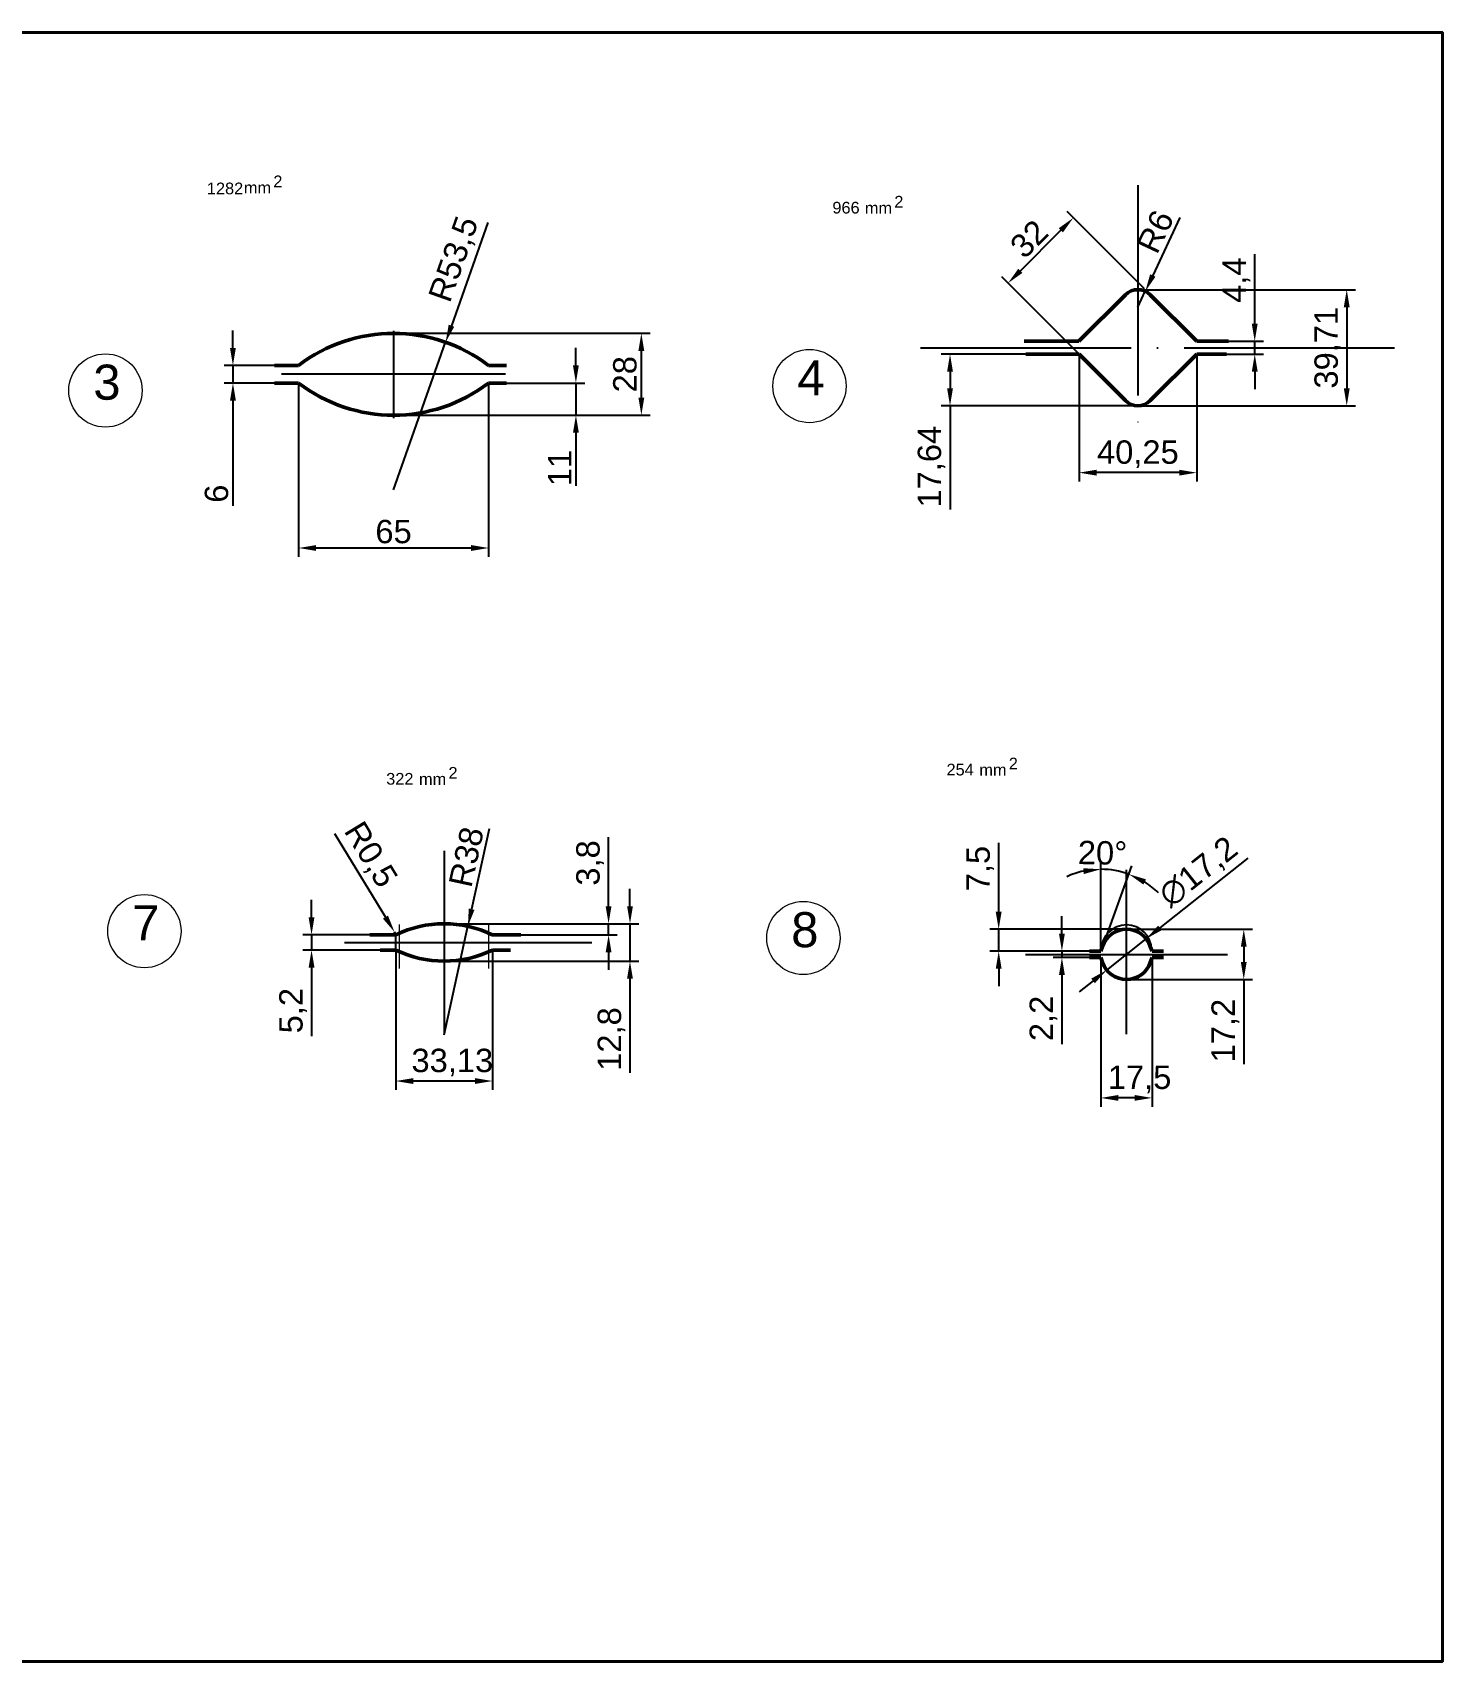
# Model space of a CAD drawing. Header units: millimetres. Extents: x -954 to 34898, y -2134 to 12006.
# Drawn here: x 10220 to 10702, y 7867 to 8424 of the extents above; entities that cross this region are included whole.
import ezdxf

# ---------------------------------------------------------------- set-up
doc = ezdxf.new("R2010")
doc.units = ezdxf.units.MM
doc.header["$LTSCALE"] = 3
doc.linetypes.add('ACAD_ISO04W100', pattern=[30, 24, -3, 0, -3])
for name, color, linetype, lineweight in [('Quota', 3, 'Continuous', 40), ('контурная', 7, 'Continuous', 50), ('осевые', 1, 'ACAD_ISO04W100', 25), ('размерные', 7, 'Continuous', 25), ('тонкая', 7, 'Continuous', 20), ('тонкий', 7, 'Continuous', 20)]:
    doc.layers.add(name, color=color, linetype=linetype, lineweight=lineweight)
doc.layers.add('осевая', color=4, linetype='Continuous')
doc.styles.add('s1v4', font='arial.ttf', dxfattribs={"height": 4})
doc.styles.get("Standard").update_dxf_attribs({"font": 'arial.ttf'})
doc.dimstyles.new('s2v4', dxfattribs={"dimtxt": 8, "dimasz": 6, "dimexe": 3, "dimexo": 0, "dimgap": 1.5, "dimtad": 1, "dimtxsty": 'Standard', "dimcen": 2.5, "dimadec": 0, "dimazin": 0, "dimtfac": 1, "dimtmove": 0, "dimatfit": 3, "dimfxl": 1, "dimarcsym": 0})
doc.dimstyles.new('s2v4$0', dxfattribs={"dimtxt": 8, "dimasz": 6, "dimexe": 3, "dimexo": 0, "dimgap": 1.5, "dimtad": 1, "dimtxsty": 'Standard', "dimcen": 2.5, "dimadec": 0, "dimazin": 0, "dimtfac": 1, "dimtmove": 0, "dimatfit": 3, "dimfxl": 1, "dimarcsym": 0})

# ---------------------------------------------------------------- blocks, each defined once
blk = doc.blocks.new('*D2698')
at = {"layer": 'Defpoints', "color": 0, "transparency": 16777216}
for p in [(10361.22, 8318.53), (10343.41, 8268.06)]:
    blk.add_point(p, dxfattribs=at)
at = {"layer": 'тонкий', "color": 0, "lineweight": -2, "transparency": 16777216}
for p, q in [((10375.7, 8359.54), (10363.22, 8324.18)), ((10343.41, 8268.06), (10361.22, 8318.53))]:
    blk.add_line(p, q, dxfattribs=at)
at = {"layer": 'тонкий', "color": 0, "transparency": 16777216}
blk.add_solid([(10362.27, 8324.52), (10364.16, 8323.85), (10361.22, 8318.53)], dxfattribs=at)
at = {"layer": 'тонкий', "color": 0, "transparency": 16777216, "insert": (10364.51, 8346.79), "char_height": 8, "attachment_point": 5, "rotation": 70.5601}
blk.add_mtext('R53,5', dxfattribs=at)
blk = doc.blocks.new('*D2699')
at = {"layer": 'Defpoints', "color": 0, "transparency": 16777216}
for p in [(10343.41, 8321.58), (10428.16, 8321.58), (10343.41, 8293.58)]:
    blk.add_point(p, dxfattribs=at)
at = {"layer": 'тонкий', "color": 0, "lineweight": -2, "transparency": 16777216}
for p, q in [((10343.41, 8321.58), (10431.16, 8321.58)), ((10428.16, 8299.58), (10428.16, 8315.58)), ((10343.41, 8293.58), (10431.16, 8293.58))]:
    blk.add_line(p, q, dxfattribs=at)
at = {"layer": 'тонкий', "color": 0, "transparency": 16777216}
for points in [[(10427.16, 8315.58), (10429.16, 8315.58), (10428.16, 8321.58)], [(10427.16, 8299.58), (10429.16, 8299.58), (10428.16, 8293.58)]]:
    blk.add_solid(points, dxfattribs=at)
at = {"layer": 'тонкий', "color": 0, "transparency": 16777216, "insert": (10422.57, 8307.58), "char_height": 8, "attachment_point": 5, "rotation": 90}
blk.add_mtext('28', dxfattribs=at)
blk = doc.blocks.new('*D2700')
at = {"layer": 'Defpoints', "color": 0, "transparency": 16777216}
for p in [(10310.91, 8304.58), (10375.91, 8304.58), (10310.91, 8248.13)]:
    blk.add_point(p, dxfattribs=at)
at = {"layer": 'тонкий', "color": 0, "lineweight": -2, "transparency": 16777216}
for p, q in [((10310.91, 8304.58), (10310.91, 8245.13)), ((10375.91, 8304.58), (10375.91, 8245.13)), ((10369.91, 8248.13), (10316.91, 8248.13))]:
    blk.add_line(p, q, dxfattribs=at)
at = {"layer": 'тонкий', "color": 0, "transparency": 16777216}
for points in [[(10316.91, 8249.13), (10316.91, 8247.13), (10310.91, 8248.13)], [(10369.91, 8249.13), (10369.91, 8247.13), (10375.91, 8248.13)]]:
    blk.add_solid(points, dxfattribs=at)
at = {"layer": 'тонкий', "color": 0, "transparency": 16777216, "insert": (10343.41, 8253.71), "char_height": 8, "attachment_point": 5}
blk.add_mtext('65', dxfattribs=at)
blk = doc.blocks.new('*D2701')
at = {"layer": 'Defpoints', "color": 0, "transparency": 16777216}
for p in [(10382.08, 8304.58), (10382.08, 8293.58), (10405.78, 8293.58)]:
    blk.add_point(p, dxfattribs=at)
at = {"layer": 'тонкий', "color": 0, "lineweight": -2, "transparency": 16777216}
for p, q in [((10405.78, 8310.58), (10405.78, 8316.58)), ((10382.08, 8304.58), (10408.78, 8304.58)), ((10405.78, 8304.58), (10405.78, 8293.58)), ((10382.08, 8293.58), (10408.78, 8293.58)), ((10405.78, 8287.58), (10405.78, 8269.41))]:
    blk.add_line(p, q, dxfattribs=at)
at = {"layer": 'тонкий', "color": 0, "transparency": 16777216}
for points in [[(10404.78, 8310.58), (10406.78, 8310.58), (10405.78, 8304.58)], [(10404.78, 8287.58), (10406.78, 8287.58), (10405.78, 8293.58)]]:
    blk.add_solid(points, dxfattribs=at)
at = {"layer": 'тонкий', "color": 0, "transparency": 16777216, "insert": (10400.26, 8275.49), "char_height": 8, "attachment_point": 5, "rotation": 90}
blk.add_mtext('11', dxfattribs=at)
blk = doc.blocks.new('*D2702')
at = {"layer": 'Defpoints', "color": 0, "transparency": 16777216}
for p in [(10302.74, 8310.58), (10288.47, 8304.58), (10302.74, 8304.58)]:
    blk.add_point(p, dxfattribs=at)
at = {"layer": 'тонкий', "color": 0, "lineweight": -2, "transparency": 16777216}
for p, q in [((10288.47, 8316.58), (10288.47, 8322.58)), ((10302.74, 8310.58), (10285.47, 8310.58)), ((10288.47, 8310.58), (10288.47, 8304.58)), ((10302.74, 8304.58), (10285.47, 8304.58)), ((10288.47, 8298.58), (10288.47, 8262.57))]:
    blk.add_line(p, q, dxfattribs=at)
at = {"layer": 'тонкий', "color": 0, "transparency": 16777216}
for points in [[(10287.47, 8316.58), (10289.47, 8316.58), (10288.47, 8310.58)], [(10287.47, 8298.58), (10289.47, 8298.58), (10288.47, 8304.58)]]:
    blk.add_solid(points, dxfattribs=at)
at = {"layer": 'тонкий', "color": 0, "transparency": 16777216, "insert": (10282.89, 8266.71), "char_height": 8, "attachment_point": 5, "rotation": 90}
blk.add_mtext('6', dxfattribs=at)
blk = doc.blocks.new('*D2703')
at = {"layer": 'Defpoints', "color": 0, "transparency": 16777216}
for p in [(10625.29, 8318.85), (10637.96, 8318.85), (10625.29, 8314.45)]:
    blk.add_point(p, dxfattribs=at)
at = {"layer": 'тонкая', "color": 0, "lineweight": -2, "transparency": 16777216}
for p, q in [((10637.96, 8324.85), (10637.96, 8348.7)), ((10625.29, 8318.85), (10640.96, 8318.85)), ((10637.96, 8314.45), (10637.96, 8318.85)), ((10625.29, 8314.45), (10640.96, 8314.45)), ((10637.96, 8308.45), (10637.96, 8302.45))]:
    blk.add_line(p, q, dxfattribs=at)
at = {"layer": 'тонкая', "color": 0, "transparency": 16777216}
for points in [[(10636.96, 8324.85), (10638.96, 8324.85), (10637.96, 8318.85)], [(10636.96, 8308.45), (10638.96, 8308.45), (10637.96, 8314.45)]]:
    blk.add_solid(points, dxfattribs=at)
at = {"layer": 'тонкая', "color": 0, "transparency": 16777216, "insert": (10631.67, 8339.78), "char_height": 8, "attachment_point": 5, "rotation": 90}
blk.add_mtext('4,4', dxfattribs=at)
blk = doc.blocks.new('*D2681')
at = {"layer": 'Defpoints', "color": 0, "transparency": 16777216}
for p in [(10597.99, 8336.52), (10597.99, 8296.81), (10669.43, 8296.81)]:
    blk.add_point(p, dxfattribs=at)
at = {"layer": 'тонкая', "color": 0, "lineweight": -2, "transparency": 16777216}
for p, q in [((10597.99, 8336.52), (10672.43, 8336.52)), ((10669.43, 8330.52), (10669.43, 8302.81)), ((10597.99, 8296.81), (10672.43, 8296.81))]:
    blk.add_line(p, q, dxfattribs=at)
at = {"layer": 'тонкая', "color": 0, "transparency": 16777216}
for points in [[(10668.43, 8330.52), (10670.43, 8330.52), (10669.43, 8336.52)], [(10668.43, 8302.81), (10670.43, 8302.81), (10669.43, 8296.81)]]:
    blk.add_solid(points, dxfattribs=at)
at = {"layer": 'тонкая', "color": 0, "transparency": 16777216, "insert": (10663.12, 8316.66), "char_height": 8, "attachment_point": 5, "rotation": 90}
blk.add_mtext('39,71', dxfattribs=at)
blk = doc.blocks.new('*D2704')
at = {"layer": 'Defpoints', "color": 0, "transparency": 16777216}
for p in [(10575.91, 8361.09), (10600.21, 8336.79), (10577.87, 8314.45)]:
    blk.add_point(p, dxfattribs=at)
at = {"layer": 'тонкая', "color": 0, "lineweight": -2, "transparency": 16777216}
for p, q in [((10600.21, 8336.79), (10573.79, 8363.21)), ((10557.81, 8342.99), (10571.67, 8356.85)), ((10577.87, 8314.45), (10551.45, 8340.87))]:
    blk.add_line(p, q, dxfattribs=at)
at = {"layer": 'тонкая', "color": 0, "transparency": 16777216}
for points in [[(10570.96, 8357.55), (10572.37, 8356.14), (10575.91, 8361.09)], [(10557.1, 8343.7), (10558.52, 8342.28), (10553.57, 8338.75)]]:
    blk.add_solid(points, dxfattribs=at)
at = {"layer": 'тонкая', "color": 0, "transparency": 16777216, "insert": (10560.79, 8353.87), "char_height": 8, "attachment_point": 5, "rotation": 45}
blk.add_mtext('32', dxfattribs=at)
blk = doc.blocks.new('*D2705')
at = {"layer": 'Defpoints', "color": 0, "transparency": 16777216}
for p in [(10577.87, 8314.45), (10618.12, 8314.45), (10577.87, 8273.91)]:
    blk.add_point(p, dxfattribs=at)
at = {"layer": 'тонкая', "color": 0, "lineweight": -2, "transparency": 16777216}
for p, q in [((10577.87, 8314.45), (10577.87, 8270.91)), ((10618.12, 8314.45), (10618.12, 8270.91)), ((10612.12, 8273.91), (10583.87, 8273.91))]:
    blk.add_line(p, q, dxfattribs=at)
at = {"layer": 'тонкая', "color": 0, "transparency": 16777216}
for points in [[(10583.87, 8274.91), (10583.87, 8272.91), (10577.87, 8273.91)], [(10612.12, 8274.91), (10612.12, 8272.91), (10618.12, 8273.91)]]:
    blk.add_solid(points, dxfattribs=at)
at = {"layer": 'тонкая', "color": 0, "transparency": 16777216, "insert": (10597.99, 8280.21), "char_height": 8, "attachment_point": 5}
blk.add_mtext('40,25', dxfattribs=at)
blk = doc.blocks.new('*D2706')
at = {"layer": 'Defpoints', "color": 0, "transparency": 16777216}
for p in [(10600.54, 8335.95), (10597.99, 8330.52)]:
    blk.add_point(p, dxfattribs=at)
at = {"layer": 'тонкая', "color": 0, "lineweight": -2, "transparency": 16777216}
for p, q in [((10612.39, 8361.2), (10603.09, 8341.38)), ((10597.99, 8330.52), (10600.54, 8335.95))]:
    blk.add_line(p, q, dxfattribs=at)
at = {"layer": 'тонкая', "color": 0, "transparency": 16777216}
blk.add_solid([(10602.19, 8341.81), (10604, 8340.96), (10600.54, 8335.95)], dxfattribs=at)
at = {"layer": 'тонкая', "color": 0, "transparency": 16777216, "insert": (10603.96, 8356.38), "char_height": 8, "attachment_point": 5, "rotation": 64.8631}
blk.add_mtext('R6', dxfattribs=at)
blk = doc.blocks.new('*D2707')
at = {"layer": 'Defpoints', "color": 0, "transparency": 16777216}
for p in [(10533.74, 8314.45), (10559.71, 8314.45), (10597.99, 8296.81)]:
    blk.add_point(p, dxfattribs=at)
at = {"layer": 'тонкая', "color": 0, "lineweight": -2, "transparency": 16777216}
for p, q in [((10559.71, 8314.45), (10530.74, 8314.45)), ((10533.74, 8308.45), (10533.74, 8302.81)), ((10597.99, 8296.81), (10530.74, 8296.81)), ((10533.74, 8296.81), (10533.74, 8261.34))]:
    blk.add_line(p, q, dxfattribs=at)
at = {"layer": 'тонкая', "color": 0, "transparency": 16777216}
for points in [[(10532.74, 8308.45), (10534.74, 8308.45), (10533.74, 8314.45)], [(10532.74, 8302.81), (10534.74, 8302.81), (10533.74, 8296.81)]]:
    blk.add_solid(points, dxfattribs=at)
at = {"layer": 'тонкая', "color": 0, "transparency": 16777216, "insert": (10527.43, 8275.95), "char_height": 8, "attachment_point": 5, "rotation": 90}
blk.add_mtext('17,64', dxfattribs=at)
blk = doc.blocks.new('*D2714')
at = {"layer": 'Defpoints', "color": 0, "transparency": 16777216}
for p in [(10594.09, 8117.68), (10550.38, 8110.18), (10581.46, 8110.18)]:
    blk.add_point(p, dxfattribs=at)
at = {"layer": 'размерные', "color": 0, "lineweight": -2, "transparency": 16777216}
for p, q in [((10550.38, 8123.68), (10550.38, 8147.24)), ((10594.09, 8117.68), (10547.38, 8117.68)), ((10550.38, 8110.18), (10550.38, 8117.68)), ((10581.46, 8110.18), (10547.38, 8110.18)), ((10550.38, 8104.18), (10550.38, 8098.18))]:
    blk.add_line(p, q, dxfattribs=at)
at = {"layer": 'размерные', "color": 0, "transparency": 16777216}
for points in [[(10549.38, 8123.68), (10551.38, 8123.68), (10550.38, 8117.68)], [(10549.38, 8104.18), (10551.38, 8104.18), (10550.38, 8110.18)]]:
    blk.add_solid(points, dxfattribs=at)
at = {"layer": 'размерные', "color": 0, "transparency": 16777216, "insert": (10544.09, 8138.46), "char_height": 8, "attachment_point": 5, "rotation": 90}
blk.add_mtext('7,5', dxfattribs=at)
blk = doc.blocks.new('*D2715')
at = {"layer": 'Defpoints', "color": 0, "transparency": 16777216}
for p in [(10600.83, 8114.43), (10587.36, 8103.74)]:
    blk.add_point(p, dxfattribs=at)
at = {"layer": 'размерные', "color": 0, "lineweight": -2, "transparency": 16777216}
for p, q in [((10635.61, 8142.03), (10605.53, 8118.16)), ((10587.36, 8103.74), (10600.83, 8114.43)), ((10582.66, 8100.01), (10577.96, 8096.28))]:
    blk.add_line(p, q, dxfattribs=at)
at = {"layer": 'размерные', "color": 0, "transparency": 16777216}
for points in [[(10604.91, 8118.94), (10606.15, 8117.37), (10600.83, 8114.43)], [(10582.04, 8100.79), (10583.28, 8099.22), (10587.36, 8103.74)]]:
    blk.add_solid(points, dxfattribs=at)
at = {"layer": 'размерные', "color": 0, "transparency": 16777216, "insert": (10618.92, 8137), "char_height": 8, "attachment_point": 5, "rotation": 38.4351}
blk.add_mtext('∅17,2', dxfattribs=at)
blk = doc.blocks.new('*D2716')
at = {"layer": 'Defpoints', "color": 0, "transparency": 16777216}
for p in [(10594.09, 8117.68), (10594.09, 8100.48), (10634.21, 8100.48)]:
    blk.add_point(p, dxfattribs=at)
at = {"layer": 'размерные', "color": 0, "lineweight": -2, "transparency": 16777216}
for p, q in [((10594.09, 8117.68), (10637.21, 8117.68)), ((10634.21, 8111.68), (10634.21, 8106.48)), ((10594.09, 8100.48), (10637.21, 8100.48)), ((10634.21, 8100.48), (10634.21, 8071.54))]:
    blk.add_line(p, q, dxfattribs=at)
at = {"layer": 'размерные', "color": 0, "transparency": 16777216}
for points in [[(10633.21, 8111.68), (10635.21, 8111.68), (10634.21, 8117.68)], [(10633.21, 8106.48), (10635.21, 8106.48), (10634.21, 8100.48)]]:
    blk.add_solid(points, dxfattribs=at)
at = {"layer": 'размерные', "color": 0, "transparency": 16777216, "insert": (10627.9, 8083.01), "char_height": 8, "attachment_point": 5, "rotation": 90}
blk.add_mtext('17,2', dxfattribs=at)
blk = doc.blocks.new('*D2717')
at = {"layer": 'Defpoints', "color": 0, "transparency": 16777216}
for p in [(10591.81, 8137.45), (10585.35, 8113.87), (10585.35, 8110.18), (10585.35, 8110.18), (10585.95, 8111.83)]:
    blk.add_point(p, dxfattribs=at)
at = {"layer": 'размерные', "color": 0, "lineweight": -2, "transparency": 16777216}
for p, q in [((10585.35, 8113.87), (10585.35, 8141.21)), ((10585.95, 8111.83), (10595.96, 8139.34))]:
    blk.add_line(p, q, dxfattribs=at)
for start, end in [(102.2889, 114.5779), (70, 90), (45.4221, 57.7111)]:
    blk.add_arc((10585.35, 8110.18), 28.03, start, end, dxfattribs=at)
at = {"layer": 'размерные', "color": 0, "transparency": 16777216}
for points in [[(10579.27, 8138.56), (10579.49, 8136.57), (10585.35, 8138.21)], [(10599.88, 8132.98), (10600.76, 8134.77), (10594.93, 8136.52)]]:
    blk.add_solid(points, dxfattribs=at)
at = {"layer": 'размерные', "color": 0, "transparency": 16777216, "insert": (10585.9, 8143.79), "char_height": 8, "attachment_point": 5, "rotation": 359.0577}
blk.add_mtext('20°', dxfattribs=at)
blk = doc.blocks.new('*D2718')
at = {"layer": 'Defpoints', "color": 0, "transparency": 16777216}
for p in [(10574.02, 8110.18), (10572.01, 8107.98), (10581.46, 8107.98)]:
    blk.add_point(p, dxfattribs=at)
at = {"layer": 'размерные', "color": 0, "lineweight": -2, "transparency": 16777216}
for p, q in [((10572.01, 8116.18), (10572.01, 8122.18)), ((10574.02, 8110.18), (10569.01, 8110.18)), ((10572.01, 8110.18), (10572.01, 8107.98)), ((10581.46, 8107.98), (10569.01, 8107.98)), ((10572.01, 8101.98), (10572.01, 8078.36))]:
    blk.add_line(p, q, dxfattribs=at)
at = {"layer": 'размерные', "color": 0, "transparency": 16777216}
for points in [[(10571.01, 8116.18), (10573.01, 8116.18), (10572.01, 8110.18)], [(10571.01, 8101.98), (10573.01, 8101.98), (10572.01, 8107.98)]]:
    blk.add_solid(points, dxfattribs=at)
at = {"layer": 'размерные', "color": 0, "transparency": 16777216, "insert": (10565.7, 8087.17), "char_height": 8, "attachment_point": 5, "rotation": 90}
blk.add_mtext('2,2', dxfattribs=at)
blk = doc.blocks.new('*D2719')
at = {"layer": 'Defpoints', "color": 0, "transparency": 16777216}
for p in [(10585.35, 8107.98), (10602.84, 8107.98), (10585.35, 8059.98)]:
    blk.add_point(p, dxfattribs=at)
at = {"layer": 'размерные', "color": 0, "lineweight": -2, "transparency": 16777216}
for p, q in [((10585.35, 8107.98), (10585.35, 8056.98)), ((10602.84, 8107.98), (10602.84, 8056.98)), ((10596.84, 8059.98), (10591.35, 8059.98))]:
    blk.add_line(p, q, dxfattribs=at)
at = {"layer": 'размерные', "color": 0, "transparency": 16777216}
for points in [[(10591.35, 8060.98), (10591.35, 8058.98), (10585.35, 8059.98)], [(10596.84, 8060.98), (10596.84, 8058.98), (10602.84, 8059.98)]]:
    blk.add_solid(points, dxfattribs=at)
at = {"layer": 'размерные', "color": 0, "transparency": 16777216, "insert": (10598.57, 8066.29), "char_height": 8, "attachment_point": 5}
blk.add_mtext('17,5', dxfattribs=at)
blk = doc.blocks.new('*D2721')
at = {"layer": 'Defpoints', "color": 0, "transparency": 16777216}
for p in [(10344.14, 8110.57), (10377.27, 8110.57), (10344.14, 8065.75)]:
    blk.add_point(p, dxfattribs=at)
at = {"layer": 'тонкий', "color": 0, "lineweight": -2, "transparency": 16777216}
for p, q in [((10344.14, 8110.57), (10344.14, 8062.75)), ((10377.27, 8110.57), (10377.27, 8062.75)), ((10371.27, 8065.75), (10350.14, 8065.75))]:
    blk.add_line(p, q, dxfattribs=at)
at = {"layer": 'тонкий', "color": 0, "transparency": 16777216}
for points in [[(10350.14, 8066.75), (10350.14, 8064.75), (10344.14, 8065.75)], [(10371.27, 8066.75), (10371.27, 8064.75), (10377.27, 8065.75)]]:
    blk.add_solid(points, dxfattribs=at)
at = {"layer": 'тонкий', "color": 0, "transparency": 16777216, "insert": (10363.52, 8072.06), "char_height": 8, "attachment_point": 5}
blk.add_mtext('33,13', dxfattribs=at)
blk = doc.blocks.new('*D2722')
at = {"layer": 'Defpoints', "color": 0, "transparency": 16777216}
for p in [(10343.77, 8116.7), (10344.03, 8116.27)]:
    blk.add_point(p, dxfattribs=at)
at = {"layer": 'тонкий', "color": 0, "lineweight": -2, "transparency": 16777216}
for p, q in [((10323.2, 8150.47), (10340.65, 8121.82)), ((10344.03, 8116.27), (10343.77, 8116.7))]:
    blk.add_line(p, q, dxfattribs=at)
blk.add_arc((10344.03, 8116.27), 0.5, 121.3377, 270, dxfattribs=at)
at = {"layer": 'тонкий', "color": 0, "transparency": 16777216}
blk.add_solid([(10341.5, 8122.34), (10339.79, 8121.3), (10343.77, 8116.7)], dxfattribs=at)
at = {"layer": 'тонкий', "color": 0, "transparency": 16777216, "insert": (10335.16, 8142.96), "char_height": 8, "attachment_point": 5, "rotation": 301.3377}
blk.add_mtext('R0,5', dxfattribs=at)
blk = doc.blocks.new('*D2723')
at = {"layer": 'Defpoints', "color": 0, "transparency": 16777216}
for p in [(10360.71, 8119.57), (10386.94, 8115.77), (10416.95, 8119.57)]:
    blk.add_point(p, dxfattribs=at)
at = {"layer": 'тонкий', "color": 0, "lineweight": -2, "transparency": 16777216}
for p, q in [((10416.95, 8125.57), (10416.95, 8149.14)), ((10360.71, 8119.57), (10419.95, 8119.57)), ((10386.94, 8115.77), (10419.95, 8115.77)), ((10416.95, 8115.77), (10416.95, 8119.57)), ((10416.95, 8109.77), (10416.95, 8103.77))]:
    blk.add_line(p, q, dxfattribs=at)
at = {"layer": 'тонкий', "color": 0, "transparency": 16777216}
for points in [[(10415.95, 8125.57), (10417.95, 8125.57), (10416.95, 8119.57)], [(10415.95, 8109.77), (10417.95, 8109.77), (10416.95, 8115.77)]]:
    blk.add_solid(points, dxfattribs=at)
at = {"layer": 'тонкий', "color": 0, "transparency": 16777216, "insert": (10410.64, 8140.36), "char_height": 8, "attachment_point": 5, "rotation": 90}
blk.add_mtext('3,8', dxfattribs=at)
blk = doc.blocks.new('*D2724')
at = {"layer": 'Defpoints', "color": 0, "transparency": 16777216}
for p in [(10403.46, 8119.57), (10360.71, 8106.77), (10424.28, 8106.77)]:
    blk.add_point(p, dxfattribs=at)
at = {"layer": 'тонкий', "color": 0, "lineweight": -2, "transparency": 16777216}
for p, q in [((10424.28, 8125.57), (10424.28, 8131.57)), ((10403.46, 8119.57), (10427.28, 8119.57)), ((10424.28, 8119.57), (10424.28, 8106.77)), ((10360.71, 8106.77), (10427.28, 8106.77)), ((10424.28, 8100.77), (10424.28, 8068.6))]:
    blk.add_line(p, q, dxfattribs=at)
at = {"layer": 'тонкий', "color": 0, "transparency": 16777216}
for points in [[(10423.28, 8125.57), (10425.28, 8125.57), (10424.28, 8119.57)], [(10423.28, 8100.77), (10425.28, 8100.77), (10424.28, 8106.77)]]:
    blk.add_solid(points, dxfattribs=at)
at = {"layer": 'тонкий', "color": 0, "transparency": 16777216, "insert": (10417.97, 8080.12), "char_height": 8, "attachment_point": 5, "rotation": 90}
blk.add_mtext('12,8', dxfattribs=at)
blk = doc.blocks.new('*D2725')
at = {"layer": 'Defpoints', "color": 0, "transparency": 16777216}
for p in [(10368.83, 8118.69), (10360.71, 8081.57)]:
    blk.add_point(p, dxfattribs=at)
at = {"layer": 'тонкий', "color": 0, "lineweight": -2, "transparency": 16777216}
for p, q in [((10376.13, 8152.03), (10370.12, 8124.55)), ((10360.71, 8081.57), (10368.83, 8118.69))]:
    blk.add_line(p, q, dxfattribs=at)
at = {"layer": 'тонкий', "color": 0, "transparency": 16777216}
blk.add_solid([(10369.14, 8124.76), (10371.09, 8124.34), (10368.83, 8118.69)], dxfattribs=at)
at = {"layer": 'тонкий', "color": 0, "transparency": 16777216, "insert": (10368.31, 8142.42), "char_height": 8, "attachment_point": 5, "rotation": 77.6507}
blk.add_mtext('R38', dxfattribs=at)
blk = doc.blocks.new('*D2720')
at = {"layer": 'Defpoints', "color": 0, "transparency": 16777216}
for p in [(10335.35, 8115.77), (10315.36, 8110.57), (10338.8, 8110.57)]:
    blk.add_point(p, dxfattribs=at)
at = {"layer": 'тонкий', "color": 0, "lineweight": -2, "transparency": 16777216}
for p, q in [((10315.36, 8121.77), (10315.36, 8127.77)), ((10335.35, 8115.77), (10312.36, 8115.77)), ((10315.36, 8115.77), (10315.36, 8110.57)), ((10338.8, 8110.57), (10312.36, 8110.57)), ((10315.36, 8104.57), (10315.36, 8081.09))]:
    blk.add_line(p, q, dxfattribs=at)
at = {"layer": 'тонкий', "color": 0, "transparency": 16777216}
for points in [[(10314.36, 8121.77), (10316.36, 8121.77), (10315.36, 8115.77)], [(10314.36, 8104.57), (10316.36, 8104.57), (10315.36, 8110.57)]]:
    blk.add_solid(points, dxfattribs=at)
at = {"layer": 'тонкий', "color": 0, "transparency": 16777216, "insert": (10309.05, 8089.83), "char_height": 8, "attachment_point": 5, "rotation": 90}
blk.add_mtext('5,2', dxfattribs=at)

msp = doc.modelspace()

# ---------------------------------------------------------------- linework, layer by layer
at = {"layer": 'Quota'}
msp.add_lwpolyline([(9691.428, 8424.484), (10702.152, 8424.484), (10702.152, 7867.172), (9691.428, 7867.172), (9691.428, 8424.484)], close=True, dxfattribs=at)
at = {"layer": 'контурная'}
for p, q in [((10577.84, 8318.851), (10593.751, 8334.761)), ((10618.147, 8318.851), (10602.236, 8334.761)), ((10577.84, 8318.851), (10559.098, 8318.851)), ((10618.147, 8318.851), (10628.959, 8318.851)), ((10310.91, 8310.576), (10302.739, 8310.576)), ((10375.91, 8310.576), (10382.077, 8310.576)), ((10577.866, 8314.451), (10559.707, 8314.451)), ((10593.751, 8298.566), (10577.866, 8314.451)), ((10602.236, 8298.566), (10618.121, 8314.451)), ((10618.121, 8314.451), (10628.35, 8314.451)), ((10310.91, 8304.576), (10302.739, 8304.576)), ((10375.91, 8304.576), (10382.077, 8304.576)), ((10335.348, 8115.769), (10344.027, 8115.769)), ((10377.384, 8115.769), (10386.94, 8115.769)), ((10338.8, 8110.569), (10344.142, 8110.569)), ((10377.269, 8110.569), (10383.407, 8110.569)), ((10585.346, 8110.182), (10581.456, 8110.182)), ((10585.346, 8110.182), (10585.946, 8111.832)), ((10602.844, 8110.182), (10602.243, 8111.832)), ((10602.844, 8110.182), (10606.734, 8110.182)), ((10585.346, 8107.982), (10581.456, 8107.982)), ((10585.346, 8107.982), (10585.946, 8106.332)), ((10602.844, 8107.982), (10602.243, 8106.332)), ((10602.844, 8107.982), (10606.734, 8107.982))]:
    msp.add_line(p, q, dxfattribs=at)
for centre, radius, start, end in [((10597.993, 8330.519), 6, 45, 135), ((10343.41, 8268.064), 53.511, 52.60203, 127.39797), ((10343.41, 8347.087), 53.511, 232.60203, 307.39797), ((10597.993, 8302.809), 6, 225, 315), ((10344.027, 8116.269), 0.5, 270, 295.6707), ((10360.705, 8081.569), 38, 64.3293, 115.6707), ((10377.384, 8116.269), 0.5, 244.3293, 270), ((10377.384, 8116.269), 0.5, 244.3293, 270), ((10594.095, 8109.082), 8.6, 18.64887, 161.35113), ((10360.705, 8144.769), 38, 244.15807, 295.84193), ((10594.095, 8109.082), 8.6, 198.64887, 341.35113)]:
    msp.add_arc(centre, radius, start, end, dxfattribs=at)
at = {"layer": 'осевая'}
for p, q in [((10343.41, 8322.392), (10343.41, 8292.576)), ((10381.752, 8307.576), (10305.068, 8307.576)), ((10360.705, 8144.519), (10360.705, 8081.819)), ((10594.095, 8081.745), (10594.095, 8138.022)), ((10326.669, 8113.169), (10411.183, 8113.169)), ((10559.526, 8109.082), (10628.664, 8109.082))]:
    msp.add_line(p, q, dxfattribs=at)
at = {"layer": 'осевые'}
for p, q in [((10597.993, 8372.303), (10597.993, 8285.925)), ((10523.69, 8316.651), (10691.404, 8316.651))]:
    msp.add_line(p, q, dxfattribs=at)
at = {"layer": 'размерные'}
for p, q in [((10344.027, 8116.019), (10344.027, 8110.319)), ((10594.095, 8117.682), (10594.095, 8119.182)), ((10585.346, 8110.182), (10585.346, 8113.871))]:
    msp.add_line(p, q, dxfattribs=at)
msp.add_arc((10594.095, 8110.582), 8.6, 0, 179.93714, dxfattribs=at)
at = {"layer": 'тонкая'}
for centre in [(10485.687, 8303.534), (10244.87, 8302.022), (10258.19, 8117.033), (10483.58, 8114.688)]:
    msp.add_circle(centre, 12.532, dxfattribs=at)
at = {"layer": 'тонкий'}
for p, q in [((10345.405, 8104.231), (10345.405, 8119.34)), ((10376.005, 8104.231), (10376.005, 8119.34))]:
    msp.add_line(p, q, dxfattribs=at)

# ---------------------------------------------------------------- texts
at = {"layer": 'тонкая', "style": 's1v4'}
for s, p in [('1282', (10279.56, 8369.16)), ('mm', (10292.221, 8369.426)), ('2', (10302.291, 8371.57)), ('966', (10493.506, 8362.572)), ('mm', (10504.611, 8362.472)), ('2', (10514.681, 8364.616)), ('2', (10553.837, 8172.369)), ('322', (10340.896, 8167.16)), ('2', (10362.194, 8169.204)), ('254', (10532.54, 8170.325)), ('mm', (10543.767, 8170.225)), ('mm', (10352.124, 8167.059))]:
    msp.add_text(s, height=4, dxfattribs=at).set_placement(p)
at = {"layer": 'тонкий', "style": 's1v4'}
for s, p in [('3', (10240.707, 8298.871)), ('4', (10481.524, 8300.384)), ('7', (10254.027, 8113.883)), ('8', (10479.417, 8111.538))]:
    msp.add_text(s, height=12, dxfattribs=at).set_placement(p)

# ---------------------------------------------------------------- dimensions: what is measured, and where the dimension line sits
at = {"layer": 'размерные'}
dim = msp.add_angular_dim_2l(base=(10591.81, 8137.455), line1=((10585.346, 8110.182), (10585.346, 8113.871)), line2=((10585.346, 8110.182), (10585.946, 8111.832)), dimstyle='s2v4', dxfattribs=at)
dim.commit()
dim.dimension.update_dxf_attribs({"geometry": '*D2717', "text_midpoint": (10585.807, 8138.206), "dimtype": 162})
dim = msp.add_diameter_dim_2p(p1=(10587.358, 8103.736), p2=(10600.831, 8114.428), dimstyle='s2v4', dxfattribs=at)
dim.commit()
dim.dimension.update_dxf_attribs({"geometry": '*D2715', "text_midpoint": (10618.919, 8137.002)})
for base, p2, picture, middle in [((10550.384, 8110.182), (10581.456, 8110.182), '*D2714', (10550.384, 8138.462)), ((10634.211, 8100.482), (10594.095, 8100.482), '*D2716', (10634.211, 8083.009))]:
    dim = msp.add_linear_dim(base=base, p1=(10594.095, 8117.682), p2=p2, angle=90, dimstyle='s2v4$0', dxfattribs=at)
    dim.commit()
    dim.dimension.update_dxf_attribs({"geometry": picture, "text_midpoint": middle, "dimtype": 160})
dim = msp.add_linear_dim(base=(10572.012, 8107.982), p1=(10574.023, 8110.182), p2=(10581.456, 8107.982), angle=90, dimstyle='s2v4$0', dxfattribs=at)
dim.commit()
dim.dimension.update_dxf_attribs({"geometry": '*D2718', "text_midpoint": (10565.705, 8087.172)})
dim = msp.add_linear_dim(base=(10585.346, 8059.979), p1=(10602.844, 8107.982), p2=(10585.346, 8107.982), dimstyle='s2v4$0', dxfattribs=at)
dim.commit()
dim.dimension.update_dxf_attribs({"geometry": '*D2719', "text_midpoint": (10598.569, 8059.979), "dimtype": 160})
at = {"layer": 'тонкая'}
dim = msp.add_aligned_dim(p1=(10577.866, 8314.451), p2=(10600.206, 8336.791), distance=34.361, dimstyle='s2v4', override={"dimdec": 0}, dxfattribs=at)
dim.commit()
dim.dimension.update_dxf_attribs({"geometry": '*D2704', "text_midpoint": (10560.789, 8353.868)})
dim = msp.add_radius_dim(center=(10597.993, 8330.519), mpoint=(10600.542, 8335.951), dimstyle='s2v4', dxfattribs=at)
dim.commit()
dim.dimension.update_dxf_attribs({"geometry": '*D2706', "text_midpoint": (10603.96, 8356.381)})
for base, p1, p2, picture, middle in [((10637.96, 8318.851), (10625.294, 8314.451), (10625.294, 8318.851), '*D2703', (10631.669, 8339.778)), ((10669.43, 8296.809), (10597.993, 8336.519), (10597.993, 8296.809), '*D2681', (10663.122, 8316.664))]:
    dim = msp.add_linear_dim(base=base, p1=p1, p2=p2, angle=90, dimstyle='s2v4', dxfattribs=at)
    dim.commit()
    dim.dimension.update_dxf_attribs({"geometry": picture, "text_midpoint": middle})
dim = msp.add_linear_dim(base=(10533.741, 8314.451), p1=(10597.993, 8296.809), p2=(10559.707, 8314.451), angle=90, dimstyle='s2v4', dxfattribs=at)
dim.commit()
dim.dimension.update_dxf_attribs({"geometry": '*D2707', "text_midpoint": (10533.741, 8275.948), "dimtype": 160})
dim = msp.add_linear_dim(base=(10577.8659, 8273.9073), p1=(10618.1207, 8314.4507), p2=(10577.8659, 8314.4507), dimstyle='s2v4', dxfattribs=at)
dim.commit()
dim.dimension.update_dxf_attribs({"geometry": '*D2705', "text_midpoint": (10597.9933, 8280.2149)})
at = {"layer": 'тонкий'}
dim = msp.add_radius_dim(center=(10343.41, 8268.064), mpoint=(10361.22, 8318.525), dimstyle='s2v4', override={"dimdec": 1}, dxfattribs=at)
dim.commit()
dim.dimension.update_dxf_attribs({"geometry": '*D2698', "text_midpoint": (10364.507, 8346.791)})
dim = msp.add_linear_dim(base=(10288.47, 8304.576), p1=(10302.739, 8310.576), p2=(10302.739, 8304.576), angle=90, dimstyle='s2v4$0', override={"dimdec": 1}, dxfattribs=at)
dim.commit()
dim.dimension.update_dxf_attribs({"geometry": '*D2702', "text_midpoint": (10288.47, 8266.709), "dimtype": 160})
for base, p1, p2, picture, middle in [((10428.159, 8321.576), (10343.41, 8293.576), (10343.41, 8321.576), '*D2699', (10422.575, 8307.576)), ((10405.775, 8293.576), (10382.077, 8304.576), (10382.077, 8293.576), '*D2701', (10400.259, 8275.495))]:
    dim = msp.add_linear_dim(base=base, p1=p1, p2=p2, angle=90, dimstyle='s2v4$0', override={"dimdec": 1}, dxfattribs=at)
    dim.commit()
    dim.dimension.update_dxf_attribs({"geometry": picture, "text_midpoint": middle})
dim = msp.add_linear_dim(base=(10310.91, 8248.129), p1=(10375.91, 8304.576), p2=(10310.91, 8304.576), dimstyle='s2v4$0', override={"dimdec": 1}, dxfattribs=at)
dim.commit()
dim.dimension.update_dxf_attribs({"geometry": '*D2700', "text_midpoint": (10343.41, 8253.714)})
dim = msp.add_radius_dim(center=(10344.027, 8116.269), mpoint=(10343.767, 8116.696), dimstyle='s2v4', dxfattribs=at)
dim.commit()
dim.dimension.update_dxf_attribs({"geometry": '*D2722', "text_midpoint": (10329.775, 8139.675), "dimtype": 164})
dim = msp.add_radius_dim(center=(10360.705, 8081.569), mpoint=(10368.832, 8118.69), dimstyle='s2v4', dxfattribs=at)
dim.commit()
dim.dimension.update_dxf_attribs({"geometry": '*D2725', "text_midpoint": (10368.308, 8142.417)})
for base, p1, p2, picture, middle in [((10416.949, 8119.569), (10386.94, 8115.769), (10360.705, 8119.569), '*D2723', (10416.949, 8140.357)), ((10424.277, 8106.769), (10403.463, 8119.569), (10360.705, 8106.769), '*D2724', (10424.277, 8080.117))]:
    dim = msp.add_linear_dim(base=base, p1=p1, p2=p2, angle=90, dimstyle='s2v4', dxfattribs=at)
    dim.commit()
    dim.dimension.update_dxf_attribs({"geometry": picture, "text_midpoint": middle, "dimtype": 160})
dim = msp.add_linear_dim(base=(10315.359, 8110.569), p1=(10335.348, 8115.769), p2=(10338.8, 8110.569), angle=90, dimstyle='s2v4$0', dxfattribs=at)
dim.commit()
dim.dimension.update_dxf_attribs({"geometry": '*D2720', "text_midpoint": (10309.052, 8089.827)})
dim = msp.add_linear_dim(base=(10344.142, 8065.754), p1=(10377.269, 8110.569), p2=(10344.142, 8110.569), dimstyle='s2v4', dxfattribs=at)
dim.commit()
dim.dimension.update_dxf_attribs({"geometry": '*D2721', "text_midpoint": (10363.516, 8065.754), "dimtype": 160})

doc.saveas('drawing.dxf')
